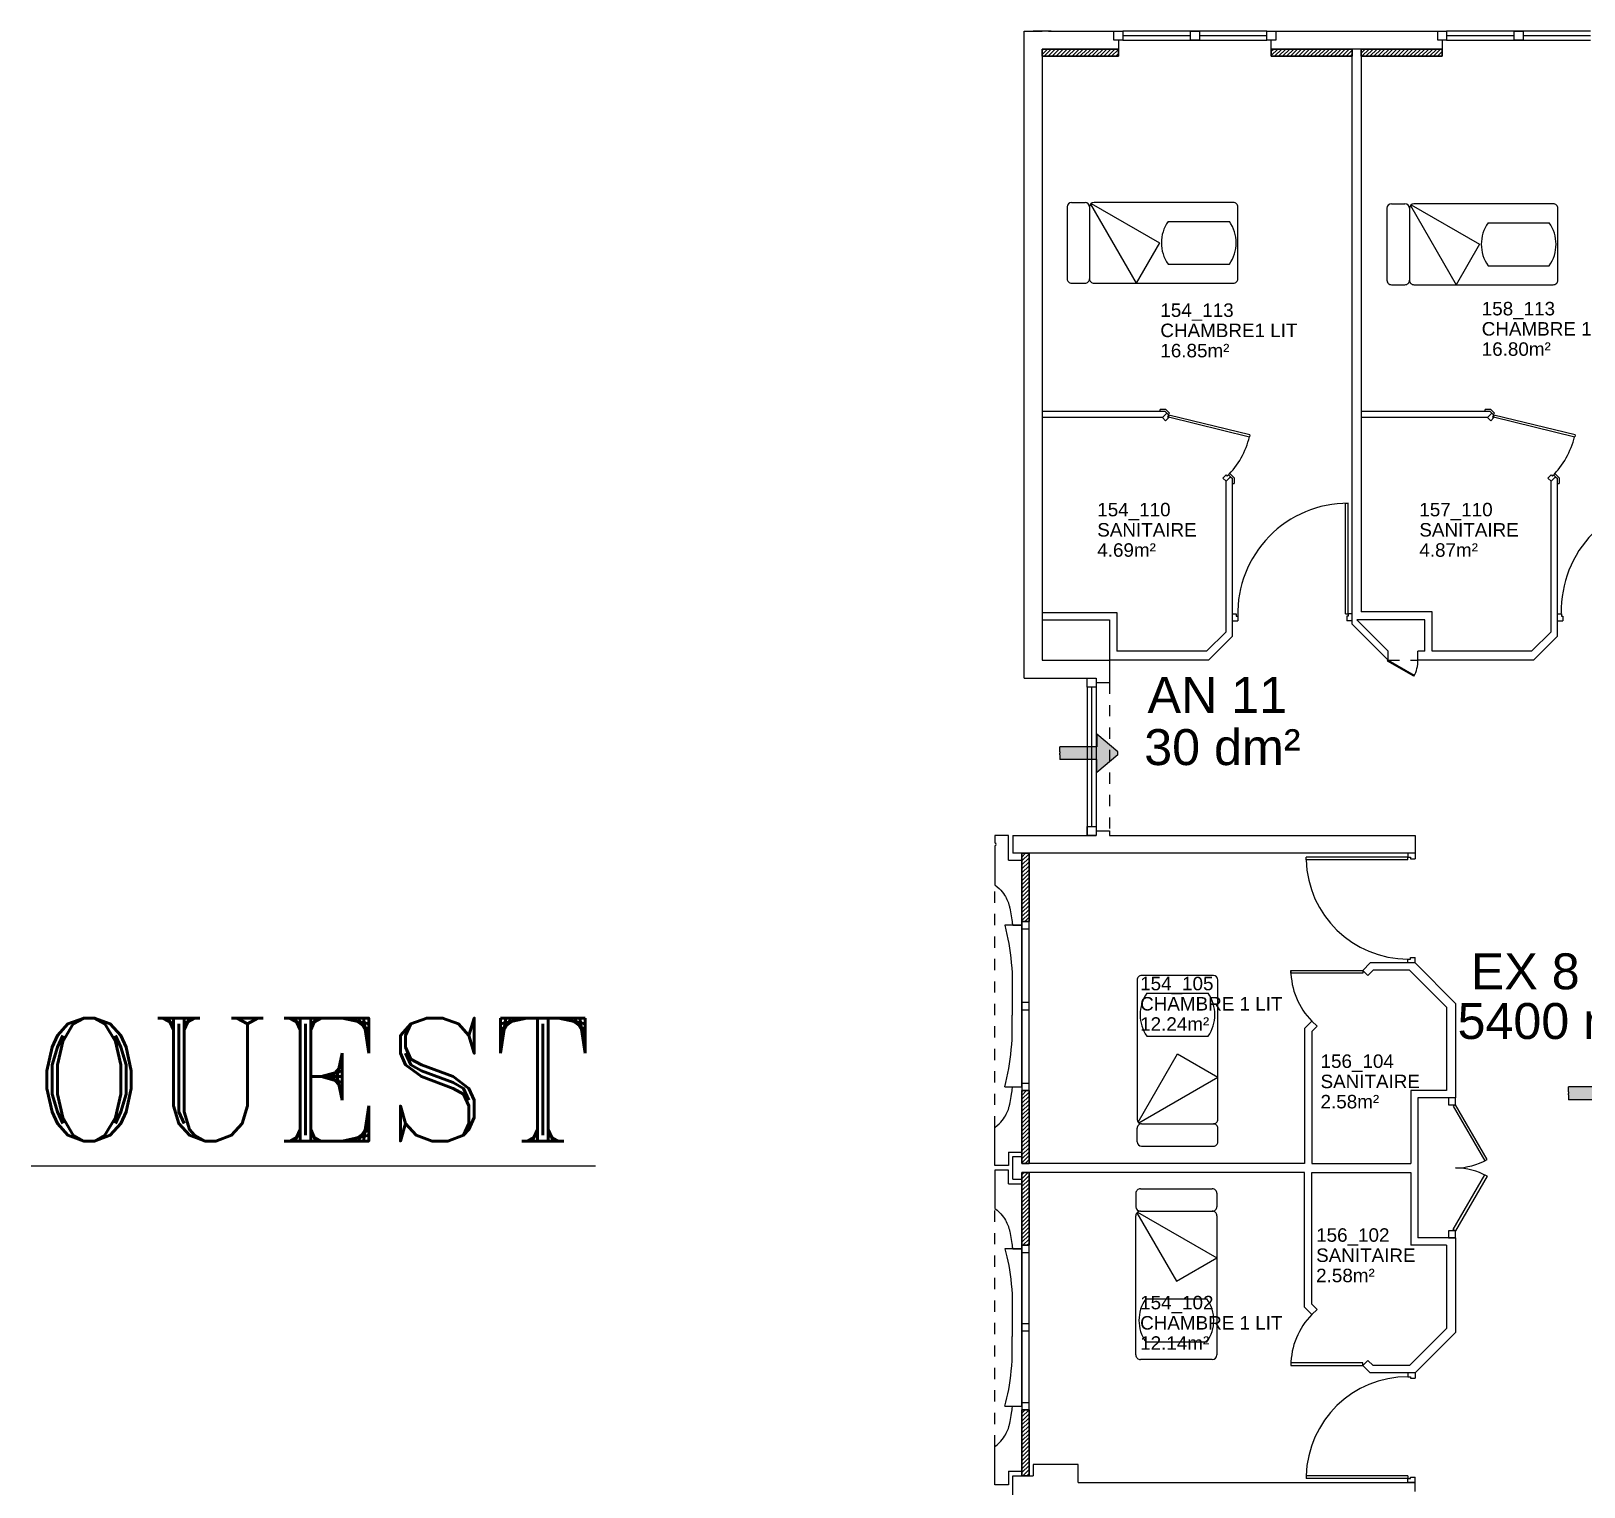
# Model space of a CAD drawing. Header units: millimetres. Extents: x -3.6 to 68.3, y -13.9 to 59.5.
# Drawn here: x -3.62 to 13.65, y 43.3 to 59.5 of the extents above; entities that cross this region are included whole.
import ezdxf
from ezdxf.enums import TextEntityAlignment as Align

# ---------------------------------------------------------------- set-up
doc = ezdxf.new("R2010")
doc.units = ezdxf.units.MM
doc.linetypes.add('CACHÉ', pattern=[0.25, 0.125, -0.125])
doc.linetypes.add('CONTINU', pattern=[0])
for name, color, linetype in [('002 poteaux', 7, 'Continuous'), ('003 murs porteurs', 7, 'Continuous'), ('003 porte', 7, 'Continuous'), ('004 cloisons', 7, 'Continuous'), ('004 isolation', 8, 'Continuous'), ('400 Lits', 8, 'Continuous'), ('51-AN', 140, 'Continuous'), ('A_Etiqu_Local', 7, 'Continuous'), ('A_MURS_STRU', 7, 'CONTINU'), ('EXT', 10, 'Continuous')]:
    doc.layers.add(name, color=color, linetype=linetype)
doc.styles.add('ARIAL', font='arial.ttf')
doc.styles.add('Attribut', font='arial.ttf')
doc.styles.add('ROMANT', font='ROMANT')

# ---------------------------------------------------------------- blocks, each defined once
blk = doc.blocks.new('A_Etiqu_Local')
at = {"style": 'Attribut', "flags": 1}
for tag, p in [('CODE_HOPITAL', (-0.446, 1.632)), ('CODE_SITE', (-0.446, 1.407)), ('CODE_BATIMENT', (-0.446, 1.182)), ('CODE_SECTEUR', (-0.446, 0.957)), ('CODE_ETAGE', (-0.446, 0.732)), ('NOM_NORMALISE', (-0.446, -0.843)), ('SECTEUR_ACTIVITE', (-0.446, -1.068)), ('SOUS_SECTEUR_ACTIVITE', (-0.446, -1.293)), ('VOLUME', (-0.446, -1.518)), ('SERVICE', (-0.446, -1.743)), ('CODE_UG', (-0.446, -1.968)), ('CODE_UA', (-0.446, -2.193)), ('CODE_POLE', (-0.446, -2.418)), ('OCCUPANT_EXTERNE', (-0.446, -2.643)), ('DISPONIBILITE', (-0.446, -2.868)), ('ACCES_HANDICAPES', (-0.446, -3.093)), ('NATURE_SOL', (-0.446, -3.318)), ('RISQUE_LABORATOIRE', (-0.446, -3.543)), ('AMIANTE', (-0.446, -3.768))]:
    blk.add_attdef(tag, p, '', height=0.15, dxfattribs=at)
at = {"layer": 'A_Etiqu_Local', "style": 'Attribut'}
for tag, p in [('CODE_PIECE', (-0.446, 0.282)), ('NOM_USAGE', (-0.446, 0.057)), ('SURFACE', (-0.446, -0.168))]:
    blk.add_attdef(tag, p, '', height=0.15, dxfattribs=at)
blk = doc.blocks.new('new-FLECHE DF-csd')
blk.add_hatch(color=256).paths.add_polyline_path([(0, -0.018), (0, 0.018), (-0.254, 0.232), (-0.254, 0.078), (-0.7, 0.078), (-0.7, 0.018), (-0.7, 0), (-0.7, -0.018), (-0.7, -0.078), (-0.254, -0.078), (-0.254, -0.232)])
for p, q in [((0, 0.018), (-0.254, 0.232)), ((-0.254, 0.232), (-0.254, 0.078)), ((-0.254, 0.078), (-0.7, 0.078)), ((-0.7, 0.018), (-0.7, 0.078)), ((-0.7, 0.018), (-0.7, 0)), ((-0.7, -0.018), (-0.7, 0)), ((0, 0.018), (0, -0.018)), ((-0.7, -0.018), (-0.7, -0.078)), ((-0.254, -0.078), (-0.7, -0.078)), ((0, -0.018), (-0.254, -0.232)), ((-0.254, -0.232), (-0.254, -0.078))]:
    blk.add_line(p, q)
blk = doc.blocks.new('FLECHE DF-csd')
blk.add_hatch(color=256).paths.add_polyline_path([(0, -18), (0, 18), (-254, 232), (-254, 78), (-700, 78), (-700, 18), (-700, 0), (-700, -18), (-700, -78), (-254, -78), (-254, -232)])
for p, q in [((0, 18), (-254, 232)), ((-254, 232), (-254, 78)), ((-254, 78), (-700, 78)), ((-700, 18), (-700, 78)), ((-700, 18), (-700, 0)), ((-700, -18), (-700, 0)), ((0, 18), (0, -18)), ((-700, -18), (-700, -78)), ((-254, -78), (-700, -78)), ((0, -18), (-254, -232)), ((-254, -232), (-254, -78))]:
    blk.add_line(p, q)

msp = doc.modelspace()

# ---------------------------------------------------------------- linework, layer by layer
at = {"layer": '002 poteaux', "color": 8, "linetype": 'Continuous'}
for p, q in [((7.525, 43.55), (7.525, 43.425)), ((8.025, 43.55), (7.525, 43.55)), ((8.025, 43.35), (8.025, 43.55)), ((7.3, 43.425), (7.525, 43.425)), ((7.3, 43.175), (7.3, 43.425))]:
    msp.add_line(p, q, dxfattribs=at)
at = {"layer": '003 murs porteurs', "color": 8, "linetype": 'Continuous'}
for p, q in [((7.425, 52.3), (7.425, 59.5)), ((7.425, 59.5), (7.625, 59.5)), ((7.725, 59.499), (7.525, 59.499)), ((7.696, 59.499), (8.425, 59.499)), ((10.225, 59.499), (12.026, 59.499)), ((7.625, 59.299), (7.625, 52.5)), ((8.475, 59.299), (7.625, 59.299)), ((7.625, 59.299), (7.625, 59.219)), ((8.475, 59.299), (7.625, 59.299)), ((8.475, 59.399), (8.475, 59.299)), ((8.475, 59.219), (8.475, 59.299)), ((10.175, 59.299), (10.175, 59.399)), ((11.075, 59.299), (10.175, 59.299)), ((10.175, 59.299), (10.175, 59.219)), ((12.076, 59.299), (10.175, 59.299)), ((11.075, 59.219), (11.075, 59.299)), ((12.076, 59.299), (11.175, 59.299)), ((11.175, 59.299), (11.175, 59.219)), ((12.076, 59.399), (12.076, 59.299)), ((12.076, 59.219), (12.076, 59.299)), ((7.625, 59.219), (8.475, 59.219)), ((10.175, 59.219), (11.075, 59.219)), ((11.175, 59.219), (12.076, 59.219)), ((9.672, 52.816), (9.455, 52.6)), ((13.288, 52.816), (13.071, 52.599)), ((7.625, 52.5), (8.375, 52.5)), ((8.375, 52.5), (8.375, 52.25)), ((7.425, 52.3), (8.225, 52.3)), ((8.225, 52.3), (8.225, 52.25)), ((8.225, 52.25), (8.375, 52.25)), ((7.3, 50.55), (8.225, 50.55)), ((7.3, 50.55), (7.3, 50.35)), ((8.225, 50.6), (8.375, 50.6)), ((8.225, 50.6), (8.225, 50.55)), ((8.375, 50.6), (8.375, 50.55)), ((7.3, 46.725), (7.3, 46.975)), ((7.3, 46.975), (7.4, 46.975)), ((7.3, 46.725), (7.4, 46.725))]:
    msp.add_line(p, q, dxfattribs=at)
at = {"layer": '003 murs porteurs', "color": 8, "linetype": 'CACHÉ'}
for p, q in [((8.375, 52.25), (8.375, 50.6)), ((7.1, 47.3), (7.1, 50)), ((7.1, 43.75), (7.1, 46.399))]:
    msp.add_line(p, q, dxfattribs=at)
at = {"layer": '003 porte', "color": 8}
for p, q in [((8.964, 55.198), (9.014, 55.248)), ((9, 55.163), (8.964, 55.198)), ((9.035, 55.198), (9, 55.163)), ((9.014, 55.248), (9.035, 55.226)), ((9.035, 55.226), (9.021, 55.212)), ((9.021, 55.212), (9.035, 55.198)), ((9.035, 55.226), (9.03, 55.207)), ((9.03, 55.207), (9.933, 54.986)), ((9.938, 55.005), (9.035, 55.226)), ((12.581, 55.198), (12.63, 55.247)), ((12.616, 55.162), (12.581, 55.198)), ((12.651, 55.198), (12.616, 55.162)), ((12.63, 55.247), (12.651, 55.226)), ((12.651, 55.226), (12.637, 55.212)), ((12.637, 55.212), (12.651, 55.198)), ((12.651, 55.226), (12.647, 55.207)), ((12.647, 55.207), (13.55, 54.986)), ((13.554, 55.005), (12.651, 55.226)), ((9.938, 55.005), (9.933, 54.986)), ((13.554, 55.005), (13.55, 54.986)), ((9.636, 54.526), (9.672, 54.562)), ((9.672, 54.491), (9.636, 54.526)), ((9.672, 54.562), (9.686, 54.547)), ((9.721, 54.54), (9.672, 54.491)), ((9.686, 54.547), (9.7, 54.562)), ((9.7, 54.562), (9.721, 54.54)), ((13.252, 54.526), (13.288, 54.561)), ((13.288, 54.491), (13.252, 54.526)), ((13.288, 54.561), (13.302, 54.547)), ((13.337, 54.54), (13.288, 54.491)), ((13.302, 54.547), (13.316, 54.561)), ((13.316, 54.561), (13.337, 54.54))]:
    msp.add_line(p, q, dxfattribs=at)
at = {"layer": '003 porte', "color": 8, "linetype": 'Continuous'}
for p, q in [((11.001, 53.016), (11.001, 54.246)), ((11.001, 54.246), (11.031, 54.246)), ((11.031, 53.016), (11.031, 54.246)), ((9.742, 53.016), (9.785, 53.016)), ((9.742, 52.936), (9.742, 53.016)), ((9.742, 52.936), (9.742, 53.016)), ((9.742, 52.936), (9.801, 52.936)), ((9.785, 53.016), (9.785, 52.988)), ((9.785, 52.988), (9.801, 52.988)), ((9.801, 52.988), (9.801, 52.936)), ((11.001, 53.016), (11.031, 53.016)), ((11.031, 52.988), (11.015, 52.988)), ((11.015, 52.988), (11.015, 52.936)), ((11.075, 52.936), (11.015, 52.936)), ((11.075, 53.016), (11.031, 53.016)), ((11.031, 53.016), (11.031, 52.988)), ((13.358, 53.016), (13.402, 53.016)), ((13.358, 52.936), (13.358, 53.016)), ((13.358, 52.936), (13.358, 53.016)), ((13.358, 52.936), (13.418, 52.936)), ((13.402, 53.016), (13.402, 52.988)), ((13.402, 52.988), (13.418, 52.988)), ((13.418, 52.988), (13.418, 52.936)), ((11.469, 52.489), (11.475, 52.5)), ((11.76, 52.32), (11.469, 52.489)), ((11.475, 52.5), (11.766, 52.331)), ((11.766, 52.331), (11.76, 52.32)), ((11.695, 50.306), (10.564, 50.306)), ((10.564, 50.276), (10.564, 50.306)), ((11.695, 50.276), (10.564, 50.276)), ((11.695, 50.35), (11.695, 50.306)), ((11.695, 50.306), (11.723, 50.306)), ((11.695, 50.276), (11.695, 50.306)), ((11.723, 50.306), (11.723, 50.29)), ((11.723, 50.29), (11.775, 50.29)), ((11.775, 50.35), (11.775, 50.29)), ((11.695, 49.174), (11.723, 49.174)), ((11.695, 49.13), (11.695, 49.174)), ((11.723, 49.19), (11.775, 49.19)), ((11.723, 49.174), (11.723, 49.19)), ((11.775, 49.13), (11.775, 49.19)), ((10.393, 49.018), (10.393, 49.048)), ((10.393, 49.048), (11.193, 49.048)), ((11.193, 49.018), (10.393, 49.018)), ((11.193, 49.048), (11.193, 49.018)), ((12.225, 47.63), (12.145, 47.63)), ((12.145, 47.63), (12.145, 47.55)), ((12.145, 47.55), (12.225, 47.55)), ((12.225, 47.55), (12.199, 47.535)), ((12.199, 47.535), (12.549, 46.929)), ((12.225, 47.55), (12.225, 47.63)), ((12.575, 46.944), (12.225, 47.55)), ((12.549, 46.929), (12.575, 46.944)), ((12.199, 46.165), (12.549, 46.771)), ((12.575, 46.756), (12.225, 46.15)), ((12.549, 46.771), (12.575, 46.756)), ((12.225, 46.15), (12.145, 46.15)), ((12.145, 46.15), (12.145, 46.07)), ((12.225, 46.15), (12.199, 46.165)), ((12.225, 46.07), (12.225, 46.15)), ((12.145, 46.07), (12.225, 46.07)), ((11.193, 44.682), (10.393, 44.682)), ((10.393, 44.682), (10.393, 44.652)), ((10.393, 44.652), (11.193, 44.652)), ((11.193, 44.652), (11.193, 44.682)), ((11.775, 44.57), (11.695, 44.57)), ((11.695, 44.57), (11.695, 44.526)), ((11.695, 44.526), (11.723, 44.526)), ((11.723, 44.526), (11.723, 44.51)), ((11.723, 44.51), (11.775, 44.51)), ((11.775, 44.57), (11.775, 44.51)), ((11.695, 43.424), (10.564, 43.424)), ((10.564, 43.424), (10.564, 43.394)), ((11.695, 43.394), (10.564, 43.394)), ((11.695, 43.424), (11.695, 43.394)), ((11.695, 43.394), (11.723, 43.394)), ((11.695, 43.35), (11.695, 43.394)), ((11.723, 43.41), (11.775, 43.41)), ((11.723, 43.394), (11.723, 43.41)), ((11.775, 43.35), (11.775, 43.41)), ((11.775, 43.35), (11.695, 43.35))]:
    msp.add_line(p, q, dxfattribs=at)
at = {"layer": '003 porte', "color": 8, "linetype": 'CACHÉ'}
msp.add_line((11.475, 52.5), (11.805, 52.5), dxfattribs=at)
at = {"layer": '003 porte', "color": 8}
for centre in [(9.021, 55.212), (12.637, 55.212)]:
    msp.add_arc(centre, 0.94, 315, 346.0753, dxfattribs=at)
at = {"layer": '003 porte', "color": 8, "linetype": 'Continuous'}
for centre, radius, start, end in [((11.031, 53.016), 1.23, 90, 181.2943), ((14.631, 53.05), 1.23, 90, 181.2943), ((11.469, 52.489), 0.337, 330, 1.8596), ((11.695, 50.306), 1.132, 181.5186, 270), ((11.193, 49.048), 0.8, 180, 225.0001), ((12.225, 47.55), 0.7, 270, 300), ((12.225, 46.15), 0.7, 60, 90), ((11.193, 44.652), 0.8, 135, 180), ((11.695, 43.394), 1.132, 90, 178.4814)]:
    msp.add_arc(centre, radius, start, end, dxfattribs=at)
at = {"layer": '004 cloisons', "color": 8, "linetype": 'Continuous'}
for p, q in [((8.425, 59.399), (8.425, 59.499)), ((8.425, 59.499), (8.525, 59.499)), ((10.125, 59.499), (8.525, 59.499)), ((8.525, 59.499), (8.525, 59.399)), ((8.525, 59.449), (9.275, 59.449)), ((9.275, 59.399), (9.275, 59.499)), ((9.275, 59.499), (9.375, 59.499)), ((9.375, 59.499), (9.375, 59.399)), ((9.375, 59.449), (10.125, 59.449)), ((10.125, 59.399), (10.125, 59.499)), ((10.125, 59.499), (10.225, 59.499)), ((10.225, 59.499), (10.225, 59.399)), ((12.026, 59.399), (12.026, 59.499)), ((12.026, 59.499), (12.126, 59.499)), ((13.726, 59.499), (12.126, 59.499)), ((12.126, 59.499), (12.126, 59.399)), ((12.126, 59.449), (12.876, 59.449)), ((12.876, 59.399), (12.876, 59.499)), ((12.876, 59.499), (12.976, 59.499)), ((12.976, 59.499), (12.976, 59.399)), ((12.976, 59.449), (13.726, 59.449)), ((8.525, 59.399), (8.425, 59.399)), ((8.525, 59.399), (10.125, 59.399)), ((9.375, 59.399), (9.275, 59.399)), ((10.225, 59.399), (10.125, 59.399)), ((11.175, 59.299), (11.075, 59.299)), ((11.075, 53.05), (11.075, 59.299)), ((11.175, 59.299), (11.175, 54.1)), ((12.126, 59.399), (12.026, 59.399)), ((12.126, 59.399), (13.726, 59.399)), ((12.976, 59.399), (12.876, 59.399)), ((9.001, 55.288), (8.939, 55.288)), ((8.939, 55.268), (8.939, 55.288)), ((9.001, 55.288), (9.041, 55.248)), ((12.617, 55.288), (12.556, 55.288)), ((12.556, 55.268), (12.556, 55.288)), ((12.617, 55.288), (12.657, 55.248)), ((8.993, 55.268), (7.625, 55.268)), ((8.964, 55.198), (7.625, 55.198)), ((8.993, 55.268), (9.014, 55.247)), ((9.027, 55.234), (9.041, 55.248)), ((12.609, 55.268), (11.175, 55.268)), ((12.58, 55.198), (11.175, 55.198)), ((12.609, 55.268), (12.63, 55.247)), ((12.643, 55.234), (12.657, 55.248)), ((9.672, 52.816), (9.672, 54.49)), ((9.718, 54.571), (9.762, 54.528)), ((9.721, 54.54), (9.742, 54.519)), ((9.742, 52.765), (9.742, 54.519)), ((9.742, 54.466), (9.762, 54.466)), ((9.762, 54.528), (9.762, 54.466)), ((13.288, 52.816), (13.288, 54.49)), ((13.334, 54.571), (13.378, 54.527)), ((13.337, 54.54), (13.358, 54.519)), ((13.358, 52.765), (13.358, 54.519)), ((13.358, 54.466), (13.378, 54.466)), ((13.378, 54.527), (13.378, 54.466)), ((11.175, 54.1), (11.175, 53.037)), ((11.075, 52.9), (11.075, 53.05)), ((11.963, 53.037), (11.175, 53.037)), ((11.963, 52.6), (11.963, 53.037)), ((7.625, 53.03), (8.455, 53.03)), ((7.625, 52.95), (8.375, 52.95)), ((8.375, 52.95), (8.375, 52.5)), ((8.455, 53.03), (8.455, 52.6)), ((11.475, 52.5), (11.075, 52.9)), ((11.883, 52.95), (11.125, 52.95)), ((11.125, 52.95), (11.475, 52.6)), ((11.883, 52.6), (11.883, 52.95)), ((9.742, 52.765), (9.476, 52.5)), ((13.358, 52.765), (13.092, 52.499)), ((9.455, 52.6), (8.455, 52.6)), ((11.475, 52.5), (11.475, 52.6)), ((11.805, 52.5), (11.805, 52.6)), ((11.883, 52.6), (11.805, 52.6)), ((12.966, 52.599), (11.963, 52.6)), ((13.071, 52.599), (12.071, 52.599)), ((9.476, 52.5), (8.375, 52.5)), ((13.092, 52.499), (11.805, 52.5)), ((8.125, 52.2), (8.125, 52.3)), ((8.125, 52.3), (8.225, 52.3)), ((8.125, 52.2), (8.125, 50.55)), ((8.225, 52.2), (8.125, 52.2)), ((8.175, 52.2), (8.175, 50.65)), ((8.225, 52.3), (8.225, 52.2)), ((8.225, 52.2), (8.225, 50.65)), ((8.125, 50.55), (8.125, 50.65)), ((8.125, 50.65), (8.225, 50.65)), ((8.225, 50.65), (8.225, 50.55)), ((7.25, 50.55), (7.1, 50.55)), ((7.1, 50.55), (7.1, 50.465)), ((7.25, 50.275), (7.25, 50.55)), ((8.225, 50.55), (8.125, 50.55)), ((7.1, 50.435), (7.1, 50)), ((7.25, 50.275), (7.4, 50.275)), ((7.4, 49.55), (7.4, 50.275)), ((7.1, 50), (7.125, 49.979)), ((7.125, 49.979), (7.147, 49.96)), ((7.147, 49.96), (7.166, 49.94)), ((7.166, 49.94), (7.182, 49.922)), ((7.182, 49.922), (7.196, 49.904)), ((7.196, 49.904), (7.208, 49.886)), ((7.208, 49.886), (7.218, 49.869)), ((7.218, 49.869), (7.227, 49.853)), ((7.227, 49.853), (7.234, 49.837)), ((7.234, 49.837), (7.241, 49.821)), ((7.241, 49.821), (7.244, 49.814)), ((7.244, 49.814), (7.247, 49.806)), ((7.247, 49.806), (7.25, 49.799)), ((7.25, 49.799), (7.252, 49.791)), ((7.252, 49.791), (7.255, 49.784)), ((7.255, 49.784), (7.257, 49.776)), ((7.257, 49.776), (7.259, 49.768)), ((7.259, 49.768), (7.262, 49.759)), ((7.262, 49.759), (7.264, 49.75)), ((7.264, 49.75), (7.266, 49.741)), ((7.266, 49.741), (7.27, 49.721)), ((7.27, 49.721), (7.274, 49.699)), ((7.274, 49.699), (7.278, 49.676)), ((7.278, 49.676), (7.281, 49.653)), ((7.281, 49.653), (7.285, 49.631)), ((7.285, 49.631), (7.288, 49.61)), ((7.288, 49.61), (7.291, 49.59)), ((7.291, 49.59), (7.293, 49.573)), ((7.48, 49.59), (7.4, 49.59)), ((7.4, 49.59), (7.4, 49.51)), ((7.48, 49.51), (7.48, 49.59)), ((7.4, 49.55), (7.21, 49.55)), ((7.21, 49.55), (7.222, 49.499)), ((7.222, 49.499), (7.234, 49.448)), ((7.234, 49.448), (7.244, 49.396)), ((7.293, 49.573), (7.295, 49.56)), ((7.295, 49.56), (7.297, 49.55)), ((7.3, 49.55), (7.4, 49.55)), ((7.4, 47.75), (7.4, 49.55)), ((7.4, 49.51), (7.4, 47.79)), ((7.4, 49.51), (7.48, 49.51)), ((7.48, 47.79), (7.48, 49.51)), ((7.244, 49.396), (7.254, 49.345)), ((7.254, 49.345), (7.262, 49.293)), ((7.262, 49.293), (7.27, 49.241)), ((7.27, 49.241), (7.277, 49.187)), ((7.277, 49.187), (7.283, 49.133)), ((7.283, 49.133), (7.288, 49.077)), ((7.288, 49.077), (7.293, 49.019)), ((11.275, 49.13), (11.193, 49.048)), ((11.775, 49.13), (11.275, 49.13)), ((11.775, 49.13), (12.225, 48.68)), ((7.293, 49.019), (7.293, 48.55)), ((11.193, 49.048), (11.25, 48.991)), ((11.308, 49.05), (11.25, 48.991)), ((11.714, 49.05), (11.308, 49.05)), ((11.714, 49.05), (12.125, 48.638)), ((7.293, 48.28), (7.293, 48.55)), ((7.48, 48.69), (7.4, 48.69)), ((7.4, 48.69), (7.4, 48.61)), ((7.4, 48.61), (7.48, 48.61)), ((7.48, 48.61), (7.48, 48.69)), ((12.125, 48.638), (12.125, 47.71)), ((12.225, 48.68), (12.225, 47.63)), ((10.627, 48.482), (10.545, 48.4)), ((10.545, 48.4), (10.545, 46.9)), ((10.684, 48.425), (10.625, 48.367)), ((10.627, 48.482), (10.684, 48.425)), ((7.283, 48.167), (7.288, 48.223)), ((7.288, 48.223), (7.293, 48.28)), ((10.625, 48.367), (10.625, 46.9)), ((7.262, 48.006), (7.27, 48.059)), ((7.27, 48.059), (7.277, 48.112)), ((7.277, 48.112), (7.283, 48.167)), ((7.234, 47.852), (7.244, 47.903)), ((7.244, 47.903), (7.254, 47.954)), ((7.254, 47.954), (7.262, 48.006)), ((7.21, 47.75), (7.222, 47.801)), ((7.21, 47.75), (7.4, 47.75)), ((7.222, 47.801), (7.234, 47.852)), ((7.285, 47.669), (7.288, 47.69)), ((7.288, 47.69), (7.291, 47.709)), ((7.291, 47.709), (7.293, 47.726)), ((7.293, 47.726), (7.295, 47.74)), ((7.295, 47.74), (7.297, 47.75)), ((7.3, 47.75), (7.4, 47.75)), ((7.48, 47.79), (7.4, 47.79)), ((7.4, 47.79), (7.4, 47.71)), ((7.4, 47.75), (7.4, 47.025)), ((7.4, 47.71), (7.48, 47.71)), ((7.48, 47.71), (7.48, 47.79)), ((12.125, 47.71), (11.726, 47.71)), ((11.726, 47.71), (11.726, 46.9)), ((7.25, 47.501), (7.252, 47.508)), ((7.252, 47.508), (7.255, 47.516)), ((7.255, 47.516), (7.257, 47.524)), ((7.257, 47.524), (7.259, 47.532)), ((7.259, 47.532), (7.262, 47.54)), ((7.262, 47.54), (7.264, 47.549)), ((7.264, 47.549), (7.266, 47.559)), ((7.266, 47.559), (7.27, 47.579)), ((7.27, 47.579), (7.274, 47.601)), ((7.274, 47.601), (7.278, 47.623)), ((7.278, 47.623), (7.281, 47.646)), ((7.281, 47.646), (7.285, 47.669)), ((12.225, 47.63), (11.806, 47.63)), ((11.806, 47.63), (11.806, 46.07)), ((7.125, 47.32), (7.147, 47.34)), ((7.147, 47.34), (7.166, 47.359)), ((7.166, 47.359), (7.182, 47.378)), ((7.182, 47.378), (7.196, 47.396)), ((7.196, 47.396), (7.208, 47.413)), ((7.208, 47.413), (7.218, 47.43)), ((7.218, 47.43), (7.227, 47.447)), ((7.227, 47.447), (7.234, 47.463)), ((7.234, 47.463), (7.241, 47.478)), ((7.241, 47.478), (7.244, 47.486)), ((7.244, 47.486), (7.247, 47.493)), ((7.247, 47.493), (7.25, 47.501)), ((7.1, 47.3), (7.125, 47.32)), ((7.1, 46.875), (7.1, 47.3)), ((7.25, 47.025), (7.4, 47.025)), ((7.25, 47.025), (7.25, 46.875)), ((7.25, 46.875), (7.1, 46.875)), ((7.25, 46.824), (7.1, 46.824)), ((7.1, 46.824), (7.1, 46.399)), ((7.25, 46.674), (7.25, 46.824)), ((10.545, 46.9), (7.4, 46.9)), ((10.625, 46.9), (11.726, 46.9)), ((7.25, 46.674), (7.4, 46.674)), ((10.545, 46.8), (7.4, 46.8)), ((7.4, 45.949), (7.4, 46.674)), ((10.545, 45.3), (10.545, 46.8)), ((10.625, 46.8), (11.726, 46.8)), ((10.625, 45.333), (10.625, 46.8)), ((11.726, 46.8), (11.726, 45.99)), ((7.1, 46.399), (7.125, 46.379)), ((7.125, 46.379), (7.147, 46.359)), ((7.147, 46.359), (7.166, 46.34)), ((7.166, 46.34), (7.182, 46.321)), ((7.182, 46.321), (7.196, 46.303)), ((7.196, 46.303), (7.208, 46.286)), ((7.208, 46.286), (7.218, 46.269)), ((7.218, 46.269), (7.227, 46.252)), ((7.227, 46.252), (7.234, 46.236)), ((7.234, 46.236), (7.241, 46.221)), ((7.241, 46.221), (7.244, 46.213)), ((7.244, 46.213), (7.247, 46.206)), ((7.247, 46.206), (7.25, 46.199)), ((7.25, 46.199), (7.252, 46.191)), ((7.252, 46.191), (7.255, 46.183)), ((7.255, 46.183), (7.257, 46.175)), ((7.257, 46.175), (7.259, 46.167)), ((7.259, 46.167), (7.262, 46.159)), ((7.262, 46.159), (7.264, 46.15)), ((7.264, 46.15), (7.266, 46.141)), ((7.266, 46.141), (7.27, 46.12)), ((7.27, 46.12), (7.274, 46.098)), ((7.274, 46.098), (7.278, 46.076)), ((7.278, 46.076), (7.281, 46.053)), ((7.281, 46.053), (7.285, 46.031)), ((7.285, 46.031), (7.288, 46.009)), ((7.288, 46.009), (7.291, 45.99)), ((7.291, 45.99), (7.293, 45.973)), ((7.293, 45.973), (7.295, 45.959)), ((7.295, 45.959), (7.297, 45.949)), ((7.48, 45.989), (7.4, 45.989)), ((7.4, 45.989), (7.4, 45.909)), ((7.48, 45.909), (7.48, 45.989)), ((12.125, 45.99), (11.726, 45.99)), ((12.225, 46.07), (11.806, 46.07)), ((12.125, 45.99), (12.125, 45.061)), ((12.225, 46.07), (12.225, 45.02)), ((7.4, 45.949), (7.21, 45.949)), ((7.21, 45.949), (7.222, 45.905)), ((7.222, 45.905), (7.234, 45.859)), ((7.234, 45.859), (7.244, 45.813)), ((7.244, 45.813), (7.254, 45.764)), ((7.3, 45.949), (7.4, 45.949)), ((7.4, 44.2), (7.4, 45.949)), ((7.4, 45.909), (7.4, 44.237)), ((7.4, 45.909), (7.48, 45.909)), ((7.48, 44.237), (7.48, 45.909)), ((7.254, 45.764), (7.262, 45.715)), ((7.262, 45.715), (7.27, 45.664)), ((7.27, 45.664), (7.277, 45.611)), ((7.277, 45.611), (7.283, 45.557)), ((7.283, 45.557), (7.288, 45.501)), ((7.288, 45.501), (7.293, 45.444)), ((7.293, 45.444), (7.293, 44.975)), ((10.627, 45.218), (10.545, 45.3)), ((10.684, 45.274), (10.625, 45.333)), ((10.627, 45.218), (10.684, 45.274)), ((7.48, 45.115), (7.4, 45.115)), ((7.4, 45.115), (7.4, 45.035)), ((7.48, 45.035), (7.48, 45.115)), ((7.293, 44.705), (7.293, 44.975)), ((7.4, 45.035), (7.48, 45.035)), ((11.714, 44.65), (12.125, 45.061)), ((11.775, 44.57), (12.225, 45.02)), ((7.277, 44.538), (7.283, 44.592)), ((7.283, 44.592), (7.288, 44.648)), ((7.288, 44.648), (7.293, 44.705)), ((11.193, 44.652), (11.25, 44.708)), ((11.275, 44.57), (11.193, 44.652)), ((11.308, 44.65), (11.25, 44.708)), ((11.714, 44.65), (11.308, 44.65)), ((7.254, 44.385), (7.262, 44.434)), ((7.262, 44.434), (7.27, 44.485)), ((7.27, 44.485), (7.277, 44.538)), ((11.775, 44.57), (11.275, 44.57)), ((7.21, 44.2), (7.222, 44.244)), ((7.222, 44.244), (7.234, 44.29)), ((7.234, 44.29), (7.244, 44.337)), ((7.244, 44.337), (7.254, 44.385)), ((7.48, 44.237), (7.4, 44.237)), ((7.4, 44.237), (7.4, 44.157)), ((7.48, 44.157), (7.48, 44.237)), ((7.21, 44.2), (7.4, 44.2)), ((7.274, 44.051), (7.278, 44.073)), ((7.278, 44.073), (7.281, 44.096)), ((7.281, 44.096), (7.285, 44.119)), ((7.285, 44.119), (7.288, 44.14)), ((7.288, 44.14), (7.291, 44.159)), ((7.291, 44.159), (7.293, 44.176)), ((7.293, 44.176), (7.295, 44.19)), ((7.295, 44.19), (7.297, 44.2)), ((7.3, 44.2), (7.4, 44.2)), ((7.4, 44.2), (7.4, 43.475)), ((7.4, 44.157), (7.48, 44.157)), ((7.208, 43.864), (7.218, 43.881)), ((7.218, 43.881), (7.227, 43.897)), ((7.227, 43.897), (7.234, 43.913)), ((7.234, 43.913), (7.241, 43.928)), ((7.241, 43.928), (7.244, 43.936)), ((7.244, 43.936), (7.247, 43.943)), ((7.247, 43.943), (7.25, 43.951)), ((7.25, 43.951), (7.252, 43.958)), ((7.252, 43.958), (7.255, 43.966)), ((7.255, 43.966), (7.257, 43.974)), ((7.257, 43.974), (7.259, 43.982)), ((7.259, 43.982), (7.262, 43.99)), ((7.262, 43.99), (7.264, 43.999)), ((7.264, 43.999), (7.266, 44.009)), ((7.266, 44.009), (7.27, 44.029)), ((7.27, 44.029), (7.274, 44.051)), ((7.1, 43.75), (7.125, 43.77)), ((7.1, 43.325), (7.1, 43.75)), ((7.125, 43.77), (7.147, 43.79)), ((7.147, 43.79), (7.166, 43.809)), ((7.166, 43.809), (7.182, 43.828)), ((7.182, 43.828), (7.196, 43.846)), ((7.196, 43.846), (7.208, 43.864)), ((7.25, 43.475), (7.4, 43.475)), ((7.25, 43.475), (7.25, 43.325)), ((7.25, 43.325), (7.1, 43.325)), ((8.025, 43.35), (11.775, 43.35)), ((11.775, 43.249), (11.775, 43.35))]:
    msp.add_line(p, q, dxfattribs=at)
msp.add_arc((7.1, 50.45), 0.015, 270, 90, dxfattribs=at)
at = {"layer": '004 isolation', "color": 8, "linetype": 'Continuous'}
for p, q in [((7.625, 59.219), (7.625, 59.299)), ((7.625, 59.299), (8.475, 59.299)), ((7.625, 59.219), (7.625, 59.299)), ((7.625, 59.299), (8.475, 59.299)), ((7.64, 59.299), (7.625, 59.284)), ((7.625, 59.24), (7.684, 59.299)), ((7.728, 59.299), (7.648, 59.219)), ((7.692, 59.219), (7.772, 59.299)), ((7.817, 59.299), (7.737, 59.219)), ((7.781, 59.219), (7.861, 59.299)), ((7.905, 59.299), (7.825, 59.219)), ((7.869, 59.219), (7.949, 59.299)), ((7.993, 59.299), (7.913, 59.219)), ((7.958, 59.219), (8.037, 59.299)), ((8.082, 59.299), (8.002, 59.219)), ((8.046, 59.219), (8.126, 59.299)), ((8.17, 59.299), (8.09, 59.219)), ((8.134, 59.219), (8.214, 59.299)), ((8.258, 59.299), (8.178, 59.219)), ((8.223, 59.219), (8.303, 59.299)), ((8.347, 59.299), (8.267, 59.219)), ((8.311, 59.219), (8.391, 59.299)), ((8.435, 59.299), (8.355, 59.219)), ((8.399, 59.219), (8.475, 59.294)), ((8.475, 59.299), (8.475, 59.219)), ((8.475, 59.299), (8.475, 59.219)), ((10.175, 59.219), (10.175, 59.299)), ((10.175, 59.299), (11.075, 59.299)), ((10.175, 59.219), (10.175, 59.299)), ((10.175, 59.299), (11.075, 59.299)), ((10.203, 59.299), (10.175, 59.271)), ((10.175, 59.227), (10.247, 59.299)), ((10.291, 59.299), (10.211, 59.219)), ((10.256, 59.219), (10.336, 59.299)), ((10.38, 59.299), (10.3, 59.219)), ((10.344, 59.219), (10.424, 59.299)), ((10.468, 59.299), (10.388, 59.219)), ((10.432, 59.219), (10.512, 59.299)), ((10.557, 59.299), (10.477, 59.219)), ((10.521, 59.219), (10.601, 59.299)), ((10.645, 59.299), (10.565, 59.219)), ((10.609, 59.219), (10.689, 59.299)), ((10.733, 59.299), (10.653, 59.219)), ((10.698, 59.219), (10.778, 59.299)), ((10.822, 59.299), (10.742, 59.219)), ((10.786, 59.219), (10.866, 59.299)), ((10.91, 59.299), (10.83, 59.219)), ((10.874, 59.219), (10.954, 59.299)), ((10.998, 59.299), (10.918, 59.219)), ((10.963, 59.219), (11.043, 59.299)), ((11.075, 59.287), (11.007, 59.219)), ((11.075, 59.299), (11.075, 59.219)), ((11.075, 59.299), (11.075, 59.219)), ((11.175, 59.219), (11.175, 59.299)), ((11.175, 59.299), (12.076, 59.299)), ((11.175, 59.219), (11.175, 59.299)), ((11.175, 59.299), (12.076, 59.299)), ((11.219, 59.299), (11.175, 59.255)), ((11.184, 59.219), (11.264, 59.299)), ((11.308, 59.299), (11.228, 59.219)), ((11.272, 59.219), (11.352, 59.299)), ((11.396, 59.299), (11.316, 59.219)), ((11.36, 59.219), (11.44, 59.299)), ((11.485, 59.299), (11.405, 59.219)), ((11.449, 59.219), (11.529, 59.299)), ((11.573, 59.299), (11.493, 59.219)), ((11.537, 59.219), (11.617, 59.299)), ((11.661, 59.299), (11.581, 59.219)), ((11.626, 59.219), (11.706, 59.299)), ((11.75, 59.299), (11.67, 59.219)), ((11.714, 59.219), (11.794, 59.299)), ((11.838, 59.299), (11.758, 59.219)), ((11.802, 59.219), (11.882, 59.299)), ((11.927, 59.299), (11.847, 59.219)), ((11.891, 59.219), (11.971, 59.299)), ((12.015, 59.299), (11.935, 59.219)), ((11.979, 59.219), (12.059, 59.299)), ((12.076, 59.271), (12.023, 59.219)), ((12.076, 59.299), (12.076, 59.219)), ((12.076, 59.299), (12.076, 59.219)), ((8.475, 59.219), (7.625, 59.219)), ((8.475, 59.219), (7.625, 59.219)), ((8.475, 59.25), (8.444, 59.219)), ((11.075, 59.219), (10.175, 59.219)), ((11.075, 59.219), (10.175, 59.219)), ((11.051, 59.219), (11.075, 59.243)), ((12.076, 59.219), (11.175, 59.219)), ((12.076, 59.219), (11.175, 59.219)), ((12.068, 59.219), (12.076, 59.227)), ((7.441, 50.35), (7.4, 50.309)), ((7.4, 49.59), (7.4, 50.35)), ((7.4, 50.35), (7.48, 50.35)), ((7.4, 49.59), (7.4, 50.35)), ((7.4, 50.35), (7.48, 50.35)), ((7.48, 50.35), (7.4, 50.35)), ((7.4, 50.35), (7.4, 49.59)), ((7.4, 50.265), (7.48, 50.345)), ((7.48, 50.301), (7.4, 50.221)), ((7.48, 50.35), (7.48, 49.59)), ((7.48, 50.35), (7.48, 49.59)), ((7.48, 49.59), (7.48, 50.35)), ((7.4, 50.176), (7.48, 50.256)), ((7.48, 50.212), (7.4, 50.132)), ((7.4, 50.088), (7.48, 50.168)), ((7.48, 50.124), (7.4, 50.044)), ((7.4, 50), (7.48, 50.08)), ((7.48, 50.035), (7.4, 49.955)), ((7.4, 49.911), (7.48, 49.991)), ((7.48, 49.947), (7.4, 49.867)), ((7.4, 49.823), (7.48, 49.903)), ((7.48, 49.859), (7.4, 49.779)), ((7.4, 49.734), (7.48, 49.814)), ((7.48, 49.77), (7.4, 49.69)), ((7.4, 49.646), (7.48, 49.726)), ((7.48, 49.682), (7.4, 49.602)), ((7.48, 49.59), (7.4, 49.59)), ((7.48, 49.59), (7.4, 49.59)), ((7.4, 49.59), (7.48, 49.59)), ((7.432, 49.59), (7.48, 49.638)), ((7.48, 49.593), (7.476, 49.59)), ((7.408, 47.71), (7.4, 47.701)), ((7.4, 47.657), (7.453, 47.71)), ((7.4, 46.9), (7.4, 47.71)), ((7.4, 47.71), (7.48, 47.71)), ((7.4, 46.9), (7.4, 47.71)), ((7.4, 47.71), (7.48, 47.71)), ((7.48, 47.71), (7.4, 47.71)), ((7.4, 47.71), (7.4, 46.9)), ((7.48, 47.693), (7.4, 47.613)), ((7.48, 47.71), (7.48, 46.9)), ((7.48, 47.71), (7.48, 46.9)), ((7.48, 46.9), (7.48, 47.71)), ((7.4, 47.569), (7.48, 47.649)), ((7.48, 47.605), (7.4, 47.525)), ((7.4, 47.48), (7.48, 47.56)), ((7.48, 47.516), (7.4, 47.436)), ((7.4, 47.392), (7.48, 47.472)), ((7.48, 47.428), (7.4, 47.348)), ((7.4, 47.304), (7.48, 47.384)), ((7.48, 47.34), (7.4, 47.26)), ((7.4, 47.215), (7.48, 47.295)), ((7.48, 47.251), (7.4, 47.171)), ((7.4, 47.127), (7.48, 47.207)), ((7.48, 47.163), (7.4, 47.083)), ((7.4, 47.039), (7.48, 47.119)), ((7.48, 47.074), (7.4, 46.994)), ((7.4, 46.95), (7.48, 47.03)), ((7.48, 46.986), (7.4, 46.906)), ((7.48, 46.9), (7.4, 46.9)), ((7.48, 46.9), (7.4, 46.9)), ((7.4, 46.9), (7.48, 46.9)), ((7.438, 46.9), (7.48, 46.942)), ((7.427, 46.8), (7.4, 46.773)), ((7.4, 46.729), (7.471, 46.8)), ((7.4, 45.989), (7.4, 46.8)), ((7.4, 46.8), (7.48, 46.8)), ((7.4, 45.989), (7.4, 46.8)), ((7.4, 46.8), (7.48, 46.8)), ((7.48, 46.8), (7.4, 46.8)), ((7.4, 46.8), (7.4, 45.989)), ((7.48, 46.765), (7.4, 46.685)), ((7.4, 46.641), (7.48, 46.721)), ((7.48, 46.677), (7.4, 46.597)), ((7.48, 46.8), (7.48, 45.989)), ((7.48, 46.8), (7.48, 45.989)), ((7.48, 45.989), (7.48, 46.8)), ((7.4, 46.552), (7.48, 46.632)), ((7.48, 46.588), (7.4, 46.508)), ((7.4, 46.464), (7.48, 46.544)), ((7.48, 46.5), (7.4, 46.42)), ((7.4, 46.376), (7.48, 46.456)), ((7.48, 46.411), (7.4, 46.331)), ((7.4, 46.287), (7.48, 46.367)), ((7.48, 46.323), (7.4, 46.243)), ((7.4, 46.199), (7.48, 46.279)), ((7.48, 46.235), (7.4, 46.155)), ((7.4, 46.11), (7.48, 46.19)), ((7.48, 46.146), (7.4, 46.066)), ((7.4, 46.022), (7.48, 46.102)), ((7.48, 45.989), (7.4, 45.989)), ((7.48, 45.989), (7.4, 45.989)), ((7.4, 45.989), (7.48, 45.989)), ((7.48, 46.058), (7.411, 45.989)), ((7.456, 45.989), (7.48, 46.014)), ((7.436, 44.157), (7.4, 44.122)), ((7.4, 44.078), (7.48, 44.157)), ((7.4, 43.425), (7.4, 44.157)), ((7.4, 44.157), (7.48, 44.157)), ((7.4, 43.425), (7.4, 44.157)), ((7.4, 44.157), (7.48, 44.157)), ((7.48, 44.157), (7.4, 44.157)), ((7.4, 44.157), (7.4, 43.425)), ((7.48, 44.113), (7.4, 44.033)), ((7.4, 43.989), (7.48, 44.069)), ((7.48, 44.157), (7.48, 43.425)), ((7.48, 44.157), (7.48, 43.425)), ((7.48, 43.425), (7.48, 44.157)), ((7.48, 44.025), (7.4, 43.945)), ((7.4, 43.901), (7.48, 43.981)), ((7.48, 43.937), (7.4, 43.857)), ((7.4, 43.812), (7.48, 43.892)), ((7.48, 43.848), (7.4, 43.768)), ((7.4, 43.724), (7.48, 43.804)), ((7.48, 43.76), (7.4, 43.68)), ((7.4, 43.636), (7.48, 43.716)), ((7.48, 43.671), (7.4, 43.591)), ((7.4, 43.547), (7.48, 43.627)), ((7.48, 43.583), (7.4, 43.503)), ((7.4, 43.459), (7.48, 43.539)), ((7.48, 43.425), (7.4, 43.425)), ((7.48, 43.425), (7.4, 43.425)), ((7.4, 43.425), (7.48, 43.425)), ((7.48, 43.495), (7.41, 43.425)), ((7.454, 43.425), (7.48, 43.45))]:
    msp.add_line(p, q, dxfattribs=at)
at = {"layer": '400 Lits', "color": 8, "linetype": 'Continuous'}
for p, q in [((7.903, 57.543), (7.903, 56.743)), ((7.953, 57.593), (8.103, 57.593)), ((8.153, 57.543), (8.153, 56.743)), ((8.153, 57.543), (8.153, 56.743)), ((8.153, 57.543), (8.153, 56.743)), ((8.164, 57.574), (8.673, 56.693)), ((8.172, 57.582), (8.933, 57.143)), ((9.753, 57.593), (8.203, 57.593)), ((9.803, 56.743), (9.803, 57.543)), ((11.462, 57.527), (11.462, 56.727)), ((11.512, 57.577), (11.662, 57.577)), ((11.712, 57.527), (11.712, 56.727)), ((11.712, 57.527), (11.712, 56.727)), ((11.712, 57.527), (11.712, 56.727)), ((11.723, 57.558), (12.232, 56.677)), ((11.731, 57.566), (12.492, 57.127)), ((13.312, 57.577), (11.762, 57.577)), ((13.362, 56.727), (13.362, 57.527)), ((9.027, 57.382), (9.709, 57.382)), ((12.586, 57.365), (13.268, 57.365)), ((8.933, 57.143), (8.673, 56.693)), ((12.492, 57.127), (12.232, 56.677)), ((9.027, 56.904), (9.709, 56.904)), ((12.586, 56.888), (13.268, 56.888)), ((7.953, 56.693), (8.103, 56.693)), ((8.203, 56.693), (9.753, 56.693)), ((11.512, 56.677), (11.662, 56.677)), ((11.762, 56.677), (13.312, 56.677)), ((8.682, 48.94), (8.682, 47.389)), ((9.532, 48.99), (8.732, 48.99)), ((9.582, 47.389), (9.582, 48.94)), ((8.791, 48.793), (9.473, 48.793)), ((8.791, 48.316), (9.473, 48.316)), ((8.693, 47.358), (9.132, 48.119)), ((9.132, 48.119), (9.582, 47.859)), ((8.701, 47.35), (9.582, 47.859)), ((8.732, 47.34), (9.532, 47.34)), ((8.732, 47.34), (9.532, 47.34)), ((8.732, 47.34), (9.532, 47.34)), ((8.682, 47.14), (8.682, 47.29)), ((9.582, 47.14), (9.582, 47.29)), ((8.732, 47.09), (9.532, 47.09)), ((8.669, 46.568), (8.669, 46.418)), ((8.719, 46.618), (9.519, 46.618)), ((9.569, 46.568), (9.569, 46.418)), ((8.669, 44.768), (8.669, 46.318)), ((8.68, 46.349), (9.119, 45.588)), ((8.688, 46.357), (9.569, 45.848)), ((8.719, 46.368), (9.519, 46.368)), ((8.719, 46.368), (9.519, 46.368)), ((8.719, 46.368), (9.519, 46.368)), ((9.569, 46.318), (9.569, 44.768)), ((9.119, 45.588), (9.569, 45.848)), ((8.778, 45.392), (9.46, 45.392)), ((8.778, 44.915), (9.46, 44.915)), ((9.519, 44.718), (8.719, 44.718))]:
    msp.add_line(p, q, dxfattribs=at)
for centre, radius, start, end in [((7.953, 57.543), 0.05, 90.0018, 180.0017), ((8.103, 57.543), 0.05, 359.9983, 89.9982), ((8.203, 57.543), 0.05, 90.0018, 180.0017), ((9.753, 57.543), 0.05, 0.0017, 90.0018), ((11.512, 57.527), 0.05, 90.0018, 180.0017), ((11.662, 57.527), 0.05, 359.9983, 89.9982), ((11.762, 57.527), 0.05, 90.0018, 180.0017), ((13.312, 57.527), 0.05, 0.0017, 90.0018), ((9.368, 57.143), 0.416, 145.0078, 214.9925), ((9.368, 57.143), 0.416, 325.0079, 34.9919), ((12.927, 57.127), 0.416, 145.0078, 214.9925), ((12.927, 57.127), 0.416, 325.0079, 34.9919), ((7.953, 56.743), 0.05, 180.0017, 270.0018), ((8.103, 56.743), 0.05, 269.9982, 359.9983), ((8.203, 56.743), 0.05, 180.0017, 270.0018), ((9.753, 56.743), 0.05, 270.0017, 0.0018), ((11.512, 56.727), 0.05, 180.0022, 270.0023), ((11.662, 56.727), 0.05, 269.9982, 359.9983), ((11.762, 56.727), 0.05, 180.0022, 270.0023), ((13.312, 56.727), 0.05, 270.0017, 0.0018), ((8.732, 48.94), 0.05, 90.0017, 180.0018), ((9.532, 48.94), 0.05, 359.9995, 89.9994), ((9.132, 48.554), 0.416, 145.0078, 214.9925), ((9.132, 48.554), 0.416, 325.0079, 34.9919), ((8.732, 47.39), 0.05, 179.9995, 269.9994), ((8.732, 47.29), 0.05, 90.0005, 180.0006), ((9.532, 47.39), 0.05, 270.0017, 0.0018), ((9.532, 47.29), 0.05, 359.9982, 89.9983), ((8.732, 47.14), 0.05, 179.9995, 269.9994), ((9.532, 47.14), 0.05, 270.0017, 0.0018), ((8.719, 46.568), 0.05, 90.0005, 180.0006), ((9.519, 46.568), 0.05, 359.9982, 89.9983), ((8.719, 46.418), 0.05, 179.9995, 269.9994), ((8.719, 46.318), 0.05, 90.0005, 180.0006), ((9.519, 46.418), 0.05, 270.0017, 0.0018), ((9.519, 46.318), 0.05, 359.9982, 89.9983), ((9.119, 45.153), 0.416, 145.0078, 214.9925), ((9.119, 45.153), 0.416, 325.0079, 34.9919), ((8.719, 44.768), 0.05, 179.9982, 269.9983), ((9.519, 44.768), 0.05, 270.0006, 0.0005)]:
    msp.add_arc(centre, radius, start, end, dxfattribs=at)
at = {"layer": 'A_MURS_STRU', "color": 8, "linetype": 'Continuous'}
for p, q in [((8.375, 50.55), (11.775, 50.55)), ((11.775, 50.55), (11.775, 50.35)), ((11.775, 50.35), (7.3, 50.35))]:
    msp.add_line(p, q, dxfattribs=at)

# ---------------------------------------------------------------- block references
at = {"layer": '51-AN', "color": 8, "xscale": -0.0009193241690468312, "yscale": 0.0009193241691036746, "zscale": 0.0009193241690710476, "rotation": 180}
msp.add_blockref('FLECHE DF-csd', (8.468, 51.464), dxfattribs=at)
at = {"layer": 'A_Etiqu_Local', "color": 8}
ref = msp.add_blockref('A_Etiqu_Local', (9.387, 56.037), dxfattribs=at)
ref.add_attrib('CODE_PIECE', '154_113', (8.941, 56.319), dxfattribs={"height": 0.15, "style": 'Attribut'})
ref.add_attrib('NOM_USAGE', 'CHAMBRE1 LIT', (8.941, 56.094), dxfattribs={"height": 0.15, "style": 'Attribut'})
ref.add_attrib('SURFACE', '16.85m²', (8.941, 55.869), dxfattribs={"height": 0.15, "style": 'Attribut'})
ref = msp.add_blockref('A_Etiqu_Local', (12.962, 56.054), dxfattribs=at)
ref.add_attrib('CODE_PIECE', '158_113', (12.516, 56.336), dxfattribs={"height": 0.15, "style": 'Attribut'})
ref.add_attrib('NOM_USAGE', 'CHAMBRE 1 LIT', (12.516, 56.111), dxfattribs={"height": 0.15, "style": 'Attribut'})
ref.add_attrib('SURFACE', '16.80m²', (12.516, 55.886), dxfattribs={"height": 0.15, "style": 'Attribut'})
ref = msp.add_blockref('A_Etiqu_Local', (8.685, 53.818), dxfattribs=at)
ref.add_attrib('CODE_PIECE', '154_110', (8.239, 54.1), dxfattribs={"height": 0.15, "style": 'Attribut'})
ref.add_attrib('NOM_USAGE', 'SANITAIRE', (8.239, 53.875), dxfattribs={"height": 0.15, "style": 'Attribut'})
ref.add_attrib('SURFACE', '4.69m²', (8.239, 53.65), dxfattribs={"height": 0.15, "style": 'Attribut'})
ref = msp.add_blockref('A_Etiqu_Local', (12.268, 53.818), dxfattribs=at)
ref.add_attrib('CODE_PIECE', '157_110', (11.822, 54.1), dxfattribs={"height": 0.15, "style": 'Attribut'})
ref.add_attrib('NOM_USAGE', 'SANITAIRE', (11.822, 53.875), dxfattribs={"height": 0.15, "style": 'Attribut'})
ref.add_attrib('SURFACE', '4.87m²', (11.822, 53.65), dxfattribs={"height": 0.15, "style": 'Attribut'})
ref = msp.add_blockref('A_Etiqu_Local', (9.162, 48.544), dxfattribs=at)
ref.add_attrib('CODE_PIECE', '154_105', (8.716, 48.826), dxfattribs={"height": 0.15, "style": 'Attribut'})
ref.add_attrib('NOM_USAGE', 'CHAMBRE 1 LIT', (8.716, 48.601), dxfattribs={"height": 0.15, "style": 'Attribut'})
ref.add_attrib('SURFACE', '12.24m²', (8.716, 48.376), dxfattribs={"height": 0.15, "style": 'Attribut'})
ref = msp.add_blockref('A_Etiqu_Local', (11.169, 47.68), dxfattribs=at)
ref.add_attrib('CODE_PIECE', '156_104', (10.723, 47.962), dxfattribs={"height": 0.15, "style": 'Attribut'})
ref.add_attrib('NOM_USAGE', 'SANITAIRE', (10.723, 47.737), dxfattribs={"height": 0.15, "style": 'Attribut'})
ref.add_attrib('SURFACE', '2.58m²', (10.723, 47.512), dxfattribs={"height": 0.15, "style": 'Attribut'})
ref = msp.add_blockref('A_Etiqu_Local', (11.121, 45.746), dxfattribs=at)
ref.add_attrib('CODE_PIECE', '156_102', (10.674, 46.028), dxfattribs={"height": 0.15, "style": 'Attribut'})
ref.add_attrib('NOM_USAGE', 'SANITAIRE', (10.674, 45.803), dxfattribs={"height": 0.15, "style": 'Attribut'})
ref.add_attrib('SURFACE', '2.58m²', (10.674, 45.578), dxfattribs={"height": 0.15, "style": 'Attribut'})
ref = msp.add_blockref('A_Etiqu_Local', (9.162, 44.994), dxfattribs=at)
ref.add_attrib('CODE_PIECE', '154_102', (8.716, 45.276), dxfattribs={"height": 0.15, "style": 'Attribut'})
ref.add_attrib('NOM_USAGE', 'CHAMBRE 1 LIT', (8.716, 45.051), dxfattribs={"height": 0.15, "style": 'Attribut'})
ref.add_attrib('SURFACE', '12.14m²', (8.716, 44.826), dxfattribs={"height": 0.15, "style": 'Attribut'})
at = {"layer": 'EXT', "color": 8, "ltscale": 0.5, "xscale": 0.9193241690468312, "yscale": 0.9193241690468312, "zscale": 0.9193241690468312}
msp.add_blockref('new-FLECHE DF-csd', (14.124, 47.679), dxfattribs=at)

# ---------------------------------------------------------------- texts
at = {"color": 8, "linetype": 'Continuous', "style": 'ROMANT'}
msp.add_text('%%UOUEST', height=1.3694, dxfattribs=at).set_placement((-3.622, 47.148))
at = {"layer": '51-AN', "color": 8, "ltscale": 0.5, "style": 'ARIAL'}
for s, p in [('AN 11', (9.575, 51.913)), ('30 dm²', (9.631, 51.332))]:
    msp.add_text(s, height=0.4, dxfattribs=at).set_placement(p, align=Align.CENTER)
at = {"layer": 'EXT', "color": 8, "ltscale": 0.5, "style": 'ARIAL'}
for s, p in [('EX 8', (13, 48.837)), ('5400 m3/h', (13.567, 48.284))]:
    msp.add_text(s, height=0.4, dxfattribs=at).set_placement(p, align=Align.CENTER)

doc.saveas('drawing.dxf')
